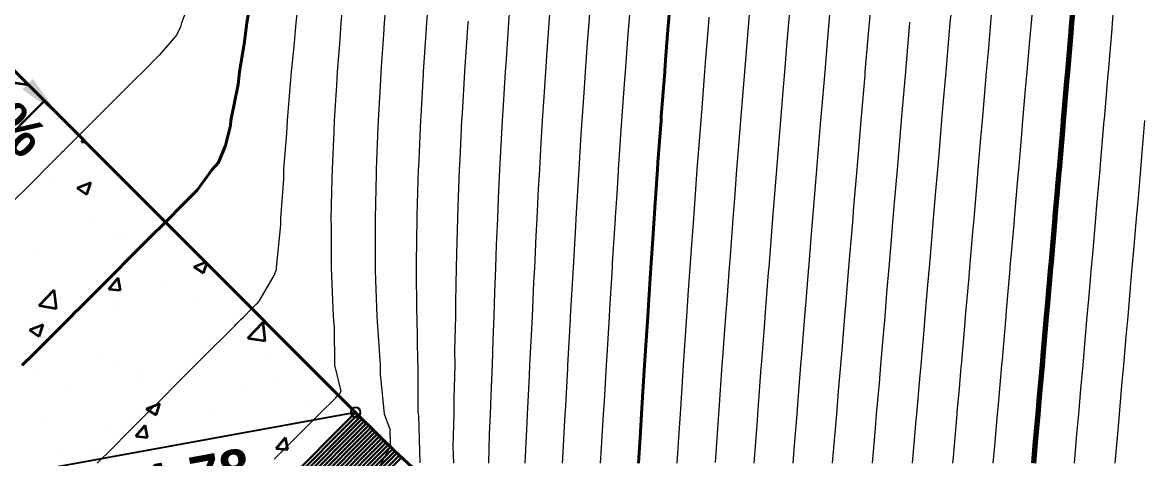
# Model space of a CAD drawing. Extents: x 2799052 to 2815686, y 1319509 to 1336143.
# Drawn here: x 2807452.74 to 2807475.63, y 1327822.74 to 1327831.65 of the extents above; entities that cross this region are included whole.
import ezdxf

# ---------------------------------------------------------------- set-up
doc = ezdxf.new("R2010")
doc.units = 0
doc.header["$LTSCALE"] = 0.5
doc.header["$MEASUREMENT"] = 0
for name, color, linetype, lineweight in [('C-PRKG-CONC', 2, 'Continuous', 40), ('C-PRKG-Conc-Hach', 160, 'Continuous', 35), ('C-Road-Asph-Hach', 110, 'Continuous', 30), ('C-SWLK-CTLJ', 11, 'Continuous', 30), ('C-Topo-Cont-10th', 8, 'Continuous', 13), ('C-TOPO-CONT-1FT', 7, 'Continuous', 40), ('C-TOPO-CONT-5FT', 6, 'Continuous', 70), ('C-TOPO-SLOP', 1, 'Continuous', 25), ('C-TOPO-SPOT', 2, 'Continuous', 25)]:
    doc.layers.add(name, color=color, linetype=linetype, lineweight=lineweight)
doc.layers.add('C-Road-Asph-Hach-Bdry', color=64, linetype='Continuous', lineweight=25, plot=False)
doc.layers.add('C-Road-Conc-Hach-Bdry', color=30, linetype='Continuous', lineweight=25, plot=False)
doc.layers.add('C-TOPO-USER', color=40, linetype='Continuous')
doc.styles.add('Swiss 721 BT', font='swissb.ttf', dxfattribs={"height": 2})

msp = doc.modelspace()

# ---------------------------------------------------------------- linework, layer by layer
at = {"color": 0, "linetype": 'ByBlock'}
for start, end in [(134.9542, 314.9542), (314.9542, 134.9542)]:
    msp.add_arc((2807459.557, 1327823.682, 8301.78), 0.1, start, end, dxfattribs=at)
at = {"layer": 'C-PRKG-CONC'}
for p, q in [((2807446.829, 1327836.41), (2807459.557, 1327823.682)), ((2807459.557, 1327823.682), (2807460.024, 1327823.215))]:
    msp.add_line(p, q, dxfattribs=at)
msp.add_arc((2807474.167, 1327837.357), 20, 225, 268.0135, dxfattribs=at)
at = {"layer": 'C-PRKG-Conc-Hach', "linetype": 'Continuous'}
for p, q in [((2807452.554, 1327830.422), (2807452.866, 1327830.373)), ((2807452.833, 1327829.873), (2807452.833, 1327829.873)), ((2807453.954, 1327829.211), (2807453.988, 1327829.251)), ((2807453.954, 1327829.211), (2807454.036, 1327829.203)), ((2807453.796, 1327829.05), (2807453.796, 1327829.05)), ((2807453.198, 1327828.559), (2807453.198, 1327828.559)), ((2807453.296, 1327828.495), (2807453.296, 1327828.495)), ((2807453.862, 1327828.269), (2807454.142, 1327828.377)), ((2807454.061, 1327828.135), (2807454.142, 1327828.377)), ((2807454.639, 1327828.512), (2807454.639, 1327828.512)), ((2807453.862, 1327828.269), (2807454.061, 1327828.135)), ((2807454.157, 1327827.681), (2807454.157, 1327827.681)), ((2807455.771, 1327827.382), (2807455.771, 1327827.382)), ((2807454.721, 1327827.346), (2807454.721, 1327827.346)), ((2807454.769, 1327827.25), (2807454.769, 1327827.25)), ((2807453, 1327827.016), (2807453, 1327827.016)), ((2807455.135, 1327826.926), (2807455.135, 1327826.926)), ((2807456.25, 1327826.659), (2807456.489, 1327826.751)), ((2807456.449, 1327826.525), (2807456.516, 1327826.724)), ((2807456.25, 1327826.659), (2807456.449, 1327826.525)), ((2807454.509, 1327826.202), (2807454.702, 1327826.432)), ((2807454.748, 1327826.181), (2807454.702, 1327826.432)), ((2807455.684, 1327826.281), (2807455.684, 1327826.281)), ((2807456.726, 1327826.296), (2807456.726, 1327826.296)), ((2807453.084, 1327825.863), (2807453.396, 1327826.188)), ((2807453.44, 1327825.808), (2807453.396, 1327826.188)), ((2807454.509, 1327826.202), (2807454.748, 1327826.181)), ((2807454.672, 1327826.015), (2807454.672, 1327826.015)), ((2807453.084, 1327825.863), (2807453.44, 1327825.808)), ((2807453.352, 1327825.881), (2807453.352, 1327825.881)), ((2807454.719, 1327825.804), (2807454.719, 1327825.804)), ((2807456.233, 1327826.004), (2807456.233, 1327826.004)), ((2807453.717, 1327825.672), (2807453.717, 1327825.672)), ((2807453.717, 1327825.672), (2807453.717, 1327825.672)), ((2807452.889, 1327825.369), (2807453.169, 1327825.476)), ((2807452.889, 1327825.369), (2807453.088, 1327825.235)), ((2807453.088, 1327825.235), (2807453.169, 1327825.476)), ((2807457.353, 1327825.201), (2807457.665, 1327825.526)), ((2807457.709, 1327825.146), (2807457.665, 1327825.526)), ((2807457.353, 1327825.201), (2807457.709, 1327825.146)), ((2807454.356, 1327824.882), (2807454.356, 1327824.882)), ((2807456.677, 1327824.965), (2807456.677, 1327824.965)), ((2807454.623, 1327824.683), (2807454.623, 1327824.683)), ((2807456.492, 1327824.792), (2807456.492, 1327824.792)), ((2807457.707, 1327824.759), (2807457.707, 1327824.759)), ((2807453.064, 1327824.435), (2807453.064, 1327824.435)), ((2807455.181, 1327824.426), (2807455.181, 1327824.426)), ((2807453.666, 1327824.227), (2807453.666, 1327824.227)), ((2807455.2, 1327824.345), (2807455.2, 1327824.345)), ((2807457.335, 1327824.255), (2807457.335, 1327824.255)), ((2807457.852, 1327824.295), (2807457.852, 1327824.295)), ((2807455.277, 1327823.758), (2807455.557, 1327823.866)), ((2807455.277, 1327823.758), (2807455.476, 1327823.624)), ((2807455.476, 1327823.624), (2807455.557, 1327823.866)), ((2807455.519, 1327823.894), (2807455.519, 1327823.894)), ((2807458.649, 1327823.889), (2807458.649, 1327823.889)), ((2807453.187, 1327823.494), (2807453.187, 1327823.494)), ((2807456.629, 1327823.633), (2807456.629, 1327823.633)), ((2807459.171, 1327823.512), (2807459.171, 1327823.512)), ((2807454.575, 1327823.352), (2807454.575, 1327823.352)), ((2807455.064, 1327823.193), (2807455.257, 1327823.423)), ((2807455.303, 1327823.172), (2807455.257, 1327823.423)), ((2807457.656, 1327823.313), (2807457.656, 1327823.313)), ((2807458.81, 1327823.416), (2807458.81, 1327823.416)), ((2807455.064, 1327823.193), (2807455.303, 1327823.172)), ((2807456.655, 1327823.181), (2807456.655, 1327823.181)), ((2807457.933, 1327822.942), (2807458.126, 1327823.172)), ((2807458.172, 1327822.921), (2807458.126, 1327823.172)), ((2807453.561, 1327822.849), (2807453.561, 1327822.849)), ((2807454.129, 1327822.848), (2807454.129, 1327822.848)), ((2807456.478, 1327823.016), (2807456.478, 1327823.016)), ((2807457.933, 1327822.942), (2807458.172, 1327822.921)), ((2807455.696, 1327822.759), (2807455.696, 1327822.759))]:
    msp.add_line(p, q, dxfattribs=at)
at = {"layer": 'C-Road-Asph-Hach', "linetype": 'Continuous'}
for p, q in [((2807445.416, 1327809.539), (2807459.558, 1327823.681)), ((2807445.461, 1327809.495), (2807459.602, 1327823.637)), ((2807445.506, 1327809.452), (2807459.647, 1327823.593)), ((2807445.551, 1327809.409), (2807459.691, 1327823.548)), ((2807445.596, 1327809.365), (2807459.735, 1327823.504)), ((2807445.641, 1327809.322), (2807459.779, 1327823.46)), ((2807445.686, 1327809.279), (2807459.823, 1327823.416)), ((2807445.733, 1327809.237), (2807459.868, 1327823.372)), ((2807445.779, 1327809.195), (2807459.912, 1327823.327)), ((2807445.825, 1327809.153), (2807459.956, 1327823.283)), ((2807445.872, 1327809.111), (2807460, 1327823.239)), ((2807445.918, 1327809.069), (2807460.045, 1327823.195)), ((2807445.965, 1327809.027), (2807460.089, 1327823.151)), ((2807446.012, 1327808.986), (2807460.134, 1327823.108)), ((2807446.06, 1327808.945), (2807460.179, 1327823.064)), ((2807446.108, 1327808.905), (2807460.223, 1327823.02)), ((2807446.156, 1327808.864), (2807460.268, 1327822.977)), ((2807446.203, 1327808.824), (2807460.313, 1327822.933)), ((2807446.251, 1327808.783), (2807460.358, 1327822.889)), ((2807446.3, 1327808.744), (2807460.403, 1327822.846)), ((2807446.35, 1327808.705), (2807460.449, 1327822.804)), ((2807446.399, 1327808.665), (2807460.495, 1327822.761))]:
    msp.add_line(p, q, dxfattribs=at)
at = {"layer": 'C-Road-Asph-Hach-Bdry'}
for p, q in [((2807459.557, 1327823.682), (2807445.415, 1327809.54)), ((2807460.024, 1327823.215), (2807459.557, 1327823.682))]:
    msp.add_line(p, q, dxfattribs=at)
msp.add_circle((2807368.688, 1327825.522), 8317.007, dxfattribs=at)
msp.add_arc((2807474.167, 1327837.357), 20, 225, 268.0135, dxfattribs=at)
at = {"layer": 'C-Road-Conc-Hach-Bdry'}
for p, q in [((2807459.557, 1327823.682), (2807446.829, 1327836.41)), ((2807445.415, 1327809.54), (2807459.557, 1327823.682))]:
    msp.add_line(p, q, dxfattribs=at)
at = {"layer": 'C-SWLK-CTLJ'}
for p, q in [((2807439.051, 1327815.904), (2807453.193, 1327830.046)), ((2807445.415, 1327809.54), (2807459.557, 1327823.682))]:
    msp.add_line(p, q, dxfattribs=at)
at = {"layer": 'C-Topo-Cont-10th'}
for points, elevation in [([(2807460.879, 1327822.654), (2807460.849, 1327823.621), (2807460.841, 1327823.644), (2807460.835, 1327823.703), (2807460.834, 1327824.644), (2807460.829, 1327824.71), (2807460.813, 1327825.644), (2807460.81, 1327825.729), (2807460.805, 1327826.644), (2807460.805, 1327826.734), (2807460.816, 1327827.644), (2807460.818, 1327827.721), (2807460.845, 1327828.644), (2807460.847, 1327828.692), (2807460.889, 1327829.644), (2807460.89, 1327829.649), (2807460.895, 1327829.74), (2807460.943, 1327830.595), (2807460.946, 1327830.644), (2807461.006, 1327831.532), (2807461.014, 1327831.644), (2807461.077, 1327832.461)], 8301.6), ([(2807470.123, 1327832.416), (2807470.057, 1327831.644), (2807470.045, 1327831.494), (2807469.972, 1327830.644), (2807469.966, 1327830.572), (2807469.895, 1327829.729), (2807469.888, 1327829.65), (2807469.888, 1327829.644), (2807469.811, 1327828.727), (2807469.804, 1327828.644), (2807469.734, 1327827.804), (2807469.721, 1327827.644), (2807469.657, 1327826.881), (2807469.638, 1327826.644), (2807469.58, 1327825.958), (2807469.555, 1327825.644), (2807469.503, 1327825.035), (2807469.471, 1327824.644), (2807469.426, 1327824.113), (2807469.388, 1327823.644), (2807469.349, 1327823.19), (2807469.304, 1327822.644)], 8300.5), ([(2807475.098, 1327832.441), (2807475.029, 1327831.644), (2807475.019, 1327831.52), (2807474.944, 1327830.644), (2807474.94, 1327830.599), (2807474.895, 1327830.08), (2807474.86, 1327829.678), (2807474.858, 1327829.644), (2807474.781, 1327828.757), (2807474.771, 1327828.644), (2807474.702, 1327827.837), (2807474.685, 1327827.644), (2807474.622, 1327826.917), (2807474.598, 1327826.644), (2807474.542, 1327825.997), (2807474.511, 1327825.644), (2807474.462, 1327825.077), (2807474.424, 1327824.644), (2807474.381, 1327824.157), (2807474.336, 1327823.644), (2807474.3, 1327823.238), (2807474.247, 1327822.644)], 8299.9), ([(2807456.246, 1327832.293), (2807455.998, 1327831.644), (2807455.978, 1327831.56), (2807455.895, 1327831.388), (2807455.548, 1327830.991), (2807455.203, 1327830.644), (2807455.05, 1327830.489), (2807454.895, 1327830.334), (2807454.204, 1327829.644), (2807454.05, 1327829.489), (2807454.021, 1327829.46), (2807453.9, 1327829.339), (2807453.646, 1327829.086), (2807453.581, 1327829.02), (2807453.55, 1327828.989), (2807453.204, 1327828.644), (2807453.05, 1327828.489), (2807452.895, 1327828.334), (2807452.55, 1327827.989)], 8302.1), ([(2807457.895, 1327822.728), (2807458.811, 1327823.644), (2807458.853, 1327823.686), (2807459.109, 1327823.941), (2807459.15, 1327823.982), (2807459.166, 1327823.999), (2807459.174, 1327824.007), (2807459.203, 1327824.036), (2807459.214, 1327824.047), (2807459.217, 1327824.05), (2807459.222, 1327824.055), (2807459.232, 1327824.065), (2807459.259, 1327824.115), (2807459.135, 1327824.644), (2807459.122, 1327825.416), (2807459.103, 1327825.644), (2807459.074, 1327826.465), (2807459.067, 1327826.644), (2807459.061, 1327827.478), (2807459.06, 1327827.644), (2807459.077, 1327828.461), (2807459.081, 1327828.644), (2807459.116, 1327829.423), (2807459.125, 1327829.644), (2807459.171, 1327830.368), (2807459.187, 1327830.644), (2807459.239, 1327831.299), (2807459.264, 1327831.644), (2807459.318, 1327832.221)], 8301.8), ([(2807460.016, 1327822.523), (2807460.212, 1327822.876), (2807460.279, 1327822.996), (2807460.28, 1327823), (2807460.27, 1327823.054), (2807460.261, 1327823.331), (2807460.149, 1327823.644), (2807460.068, 1327824.471), (2807460.067, 1327824.644), (2807460.002, 1327825.537), (2807460, 1327825.644), (2807459.967, 1327826.572), (2807459.966, 1327826.644), (2807459.962, 1327827.577), (2807459.963, 1327827.644), (2807459.981, 1327828.558), (2807459.983, 1327828.644), (2807460.018, 1327829.52), (2807460.024, 1327829.644), (2807460.07, 1327830.468), (2807460.081, 1327830.644), (2807460.134, 1327831.404), (2807460.151, 1327831.644), (2807460.207, 1327832.331)], 8301.7), ([(2807465.196, 1327832.343), (2807465.143, 1327831.644), (2807465.125, 1327831.414), (2807465.068, 1327830.644), (2807465.056, 1327830.483), (2807464.996, 1327829.644), (2807464.989, 1327829.549), (2807464.928, 1327828.644), (2807464.925, 1327828.613), (2807464.895, 1327828.145), (2807464.864, 1327827.674), (2807464.863, 1327827.644), (2807464.806, 1327826.733), (2807464.801, 1327826.644), (2807464.749, 1327825.79), (2807464.741, 1327825.644), (2807464.693, 1327824.846), (2807464.681, 1327824.644), (2807464.636, 1327823.902), (2807464.622, 1327823.644), (2807464.579, 1327822.96), (2807464.56, 1327822.644)], 8301.1), ([(2807467.651, 1327832.4), (2807467.589, 1327831.644), (2807467.562, 1327831.31), (2807467.507, 1327830.644), (2807467.474, 1327830.222), (2807467.427, 1327829.644), (2807467.387, 1327829.136), (2807467.348, 1327828.644), (2807467.303, 1327828.052), (2807467.271, 1327827.644), (2807467.221, 1327826.969), (2807467.195, 1327826.644), (2807467.14, 1327825.888), (2807467.121, 1327825.644), (2807467.061, 1327824.81), (2807467.048, 1327824.644), (2807466.985, 1327823.734), (2807466.978, 1327823.644), (2807466.911, 1327822.66)], 8300.8), ([(2807469.284, 1327832.255), (2807469.233, 1327831.644), (2807469.206, 1327831.332), (2807469.148, 1327830.644), (2807469.129, 1327830.41), (2807469.065, 1327829.644), (2807469.052, 1327829.487), (2807468.982, 1327828.644), (2807468.975, 1327828.563), (2807468.9, 1327827.644), (2807468.9, 1327827.639), (2807468.895, 1327827.583), (2807468.824, 1327826.714), (2807468.819, 1327826.644), (2807468.749, 1327825.79), (2807468.738, 1327825.644), (2807468.674, 1327824.864), (2807468.657, 1327824.644), (2807468.6, 1327823.939), (2807468.577, 1327823.644), (2807468.526, 1327823.013), (2807468.498, 1327822.644)], 8300.6), ([(2807454.275, 1327822.644), (2807454.585, 1327822.953), (2807454.895, 1327823.263), (2807455.085, 1327823.453), (2807455.275, 1327823.644), (2807455.585, 1327823.953), (2807455.895, 1327824.263), (2807456.085, 1327824.453), (2807456.275, 1327824.644), (2807456.585, 1327824.953), (2807456.895, 1327825.263), (2807457.085, 1327825.453), (2807457.114, 1327825.482), (2807457.211, 1327825.579), (2807457.263, 1327825.631), (2807457.435, 1327825.804), (2807457.501, 1327825.87), (2807457.519, 1327825.887), (2807457.548, 1327825.917), (2807457.585, 1327825.953), (2807457.895, 1327826.477), (2807457.938, 1327826.6), (2807457.936, 1327826.644), (2807458.027, 1327827.512), (2807458.026, 1327827.644), (2807458.086, 1327828.453), (2807458.091, 1327828.644), (2807458.149, 1327829.39), (2807458.161, 1327829.644), (2807458.222, 1327830.316), (2807458.244, 1327830.644), (2807458.305, 1327831.233), (2807458.34, 1327831.644), (2807458.397, 1327832.142)], 8301.9), ([(2807463.024, 1327822.644), (2807463.064, 1327823.475), (2807463.074, 1327823.644), (2807463.11, 1327824.428), (2807463.122, 1327824.644), (2807463.157, 1327825.381), (2807463.172, 1327825.644), (2807463.203, 1327826.336), (2807463.22, 1327826.644), (2807463.249, 1327827.29), (2807463.269, 1327827.644), (2807463.298, 1327828.24), (2807463.322, 1327828.644), (2807463.352, 1327829.187), (2807463.38, 1327829.644), (2807463.41, 1327830.128), (2807463.444, 1327830.644), (2807463.473, 1327831.065), (2807463.515, 1327831.644), (2807463.541, 1327831.997)], 8301.3), ([(2807463.787, 1327822.644), (2807463.792, 1327822.747), (2807463.844, 1327823.644), (2807463.846, 1327823.692), (2807463.895, 1327824.577), (2807463.899, 1327824.64), (2807463.899, 1327824.644), (2807463.951, 1327825.588), (2807463.954, 1327825.644), (2807464.004, 1327826.534), (2807464.011, 1327826.644), (2807464.058, 1327827.48), (2807464.069, 1327827.644), (2807464.114, 1327828.425), (2807464.128, 1327828.644), (2807464.172, 1327829.367), (2807464.191, 1327829.644), (2807464.234, 1327830.304), (2807464.258, 1327830.644), (2807464.3, 1327831.238), (2807464.33, 1327831.644), (2807464.37, 1327832.169)], 8301.2), ([(2807468.447, 1327832.092), (2807468.41, 1327831.644), (2807468.37, 1327831.169), (2807468.326, 1327830.644), (2807468.293, 1327830.245), (2807468.244, 1327829.644), (2807468.218, 1327829.321), (2807468.163, 1327828.644), (2807468.143, 1327828.396), (2807468.083, 1327827.644), (2807468.069, 1327827.47), (2807468.004, 1327826.644), (2807467.996, 1327826.543), (2807467.926, 1327825.644), (2807467.923, 1327825.615), (2807467.895, 1327825.249), (2807467.849, 1327824.644), (2807467.845, 1327824.594), (2807467.774, 1327823.644), (2807467.765, 1327823.513), (2807467.7, 1327822.644)], 8300.7), ([(2807472.567, 1327831.972), (2807472.539, 1327831.644), (2807472.488, 1327831.051), (2807472.453, 1327830.644), (2807472.408, 1327830.13), (2807472.367, 1327829.644), (2807472.33, 1327829.209), (2807472.281, 1327828.644), (2807472.251, 1327828.288), (2807472.196, 1327827.644), (2807472.172, 1327827.367), (2807472.11, 1327826.644), (2807472.093, 1327826.446), (2807472.023, 1327825.644), (2807472.013, 1327825.526), (2807471.937, 1327824.644), (2807471.933, 1327824.605), (2807471.895, 1327824.171), (2807471.853, 1327823.686), (2807471.849, 1327823.644), (2807471.772, 1327822.767), (2807471.761, 1327822.644)], 8300.2), ([(2807473.41, 1327832.129), (2807473.368, 1327831.644), (2807473.33, 1327831.208), (2807473.282, 1327830.644), (2807473.251, 1327830.288), (2807473.196, 1327829.644), (2807473.172, 1327829.367), (2807473.11, 1327828.644), (2807473.093, 1327828.446), (2807473.024, 1327827.644), (2807473.014, 1327827.525), (2807472.937, 1327826.644), (2807472.934, 1327826.605), (2807472.895, 1327826.155), (2807472.854, 1327825.684), (2807472.851, 1327825.644), (2807472.774, 1327824.764), (2807472.764, 1327824.644), (2807472.694, 1327823.845), (2807472.676, 1327823.644), (2807472.612, 1327822.926), (2807472.587, 1327822.644)], 8300.1), ([(2807462.279, 1327822.644), (2807462.296, 1327823.243), (2807462.315, 1327823.644), (2807462.333, 1327824.206), (2807462.353, 1327824.644), (2807462.367, 1327825.171), (2807462.39, 1327825.644), (2807462.401, 1327826.137), (2807462.424, 1327826.644), (2807462.438, 1327827.101), (2807462.462, 1327827.644), (2807462.479, 1327828.06), (2807462.508, 1327828.644), (2807462.526, 1327829.013), (2807462.561, 1327829.644), (2807462.58, 1327829.959), (2807462.623, 1327830.644), (2807462.64, 1327830.898), (2807462.692, 1327831.644), (2807462.706, 1327831.832)], 8301.4), ([(2807466.779, 1327831.759), (2807466.77, 1327831.644), (2807466.705, 1327830.833), (2807466.69, 1327830.644), (2807466.633, 1327829.906), (2807466.613, 1327829.644), (2807466.561, 1327828.977), (2807466.537, 1327828.644), (2807466.492, 1327828.047), (2807466.463, 1327827.644), (2807466.424, 1327827.115), (2807466.392, 1327826.644), (2807466.358, 1327826.181), (2807466.322, 1327825.644), (2807466.294, 1327825.245), (2807466.255, 1327824.644), (2807466.232, 1327824.306), (2807466.19, 1327823.644), (2807466.171, 1327823.367), (2807466.123, 1327822.644)], 8300.9), ([(2807471.725, 1327831.814), (2807471.71, 1327831.644), (2807471.646, 1327830.893), (2807471.624, 1327830.644), (2807471.567, 1327829.972), (2807471.539, 1327829.644), (2807471.488, 1327829.05), (2807471.454, 1327828.644), (2807471.41, 1327828.129), (2807471.369, 1327827.644), (2807471.332, 1327827.207), (2807471.284, 1327826.644), (2807471.253, 1327826.286), (2807471.198, 1327825.644), (2807471.174, 1327825.365), (2807471.112, 1327824.644), (2807471.095, 1327824.444), (2807471.025, 1327823.644), (2807471.014, 1327823.524), (2807470.937, 1327822.644)], 8300.3), ([(2807461.564, 1327822.644), (2807461.552, 1327822.987), (2807461.57, 1327823.644), (2807461.569, 1327823.969), (2807461.591, 1327824.644), (2807461.586, 1327824.953), (2807461.605, 1327825.644), (2807461.604, 1327825.935), (2807461.621, 1327826.644), (2807461.624, 1327826.915), (2807461.646, 1327827.644), (2807461.653, 1327827.886), (2807461.683, 1327828.644), (2807461.692, 1327828.847), (2807461.732, 1327829.644), (2807461.741, 1327829.798), (2807461.791, 1327830.644), (2807461.798, 1327830.741), (2807461.86, 1327831.644), (2807461.863, 1327831.676)], 8301.5), ([(2807470.884, 1327831.655), (2807470.883, 1327831.644), (2807470.805, 1327830.733), (2807470.798, 1327830.644), (2807470.727, 1327829.812), (2807470.713, 1327829.644), (2807470.649, 1327828.89), (2807470.628, 1327828.644), (2807470.571, 1327827.968), (2807470.544, 1327827.644), (2807470.493, 1327827.045), (2807470.46, 1327826.644), (2807470.415, 1327826.123), (2807470.375, 1327825.644), (2807470.337, 1327825.201), (2807470.29, 1327824.644), (2807470.259, 1327824.28), (2807470.204, 1327823.644), (2807470.179, 1327823.359), (2807470.117, 1327822.644)], 8300.4), ([(2807475.69, 1327829.644), (2807475.627, 1327828.911), (2807475.604, 1327828.644), (2807475.548, 1327827.991), (2807475.518, 1327827.644), (2807475.468, 1327827.07), (2807475.431, 1327826.644), (2807475.388, 1327826.15), (2807475.344, 1327825.644), (2807475.308, 1327825.231), (2807475.256, 1327824.644), (2807475.227, 1327824.311), (2807475.168, 1327823.644), (2807475.146, 1327823.392), (2807475.08, 1327822.644)], 8299.8)]:
    msp.add_lwpolyline(points, dxfattribs=dict(at, elevation=elevation))
at = {"layer": 'C-TOPO-CONT-1FT'}
for points, elevation in [([(2807466.024, 1327832.515), (2807465.955, 1327831.644), (2807465.95, 1327831.588), (2807465.895, 1327830.876), (2807465.878, 1327830.66), (2807465.877, 1327830.644), (2807465.808, 1327829.73), (2807465.802, 1327829.644), (2807465.74, 1327828.798), (2807465.73, 1327828.644), (2807465.675, 1327827.864), (2807465.66, 1327827.644), (2807465.611, 1327826.927), (2807465.593, 1327826.644), (2807465.55, 1327825.988), (2807465.529, 1327825.644), (2807465.491, 1327825.047), (2807465.467, 1327824.644), (2807465.432, 1327824.106), (2807465.404, 1327823.644), (2807465.373, 1327823.166), (2807465.339, 1327822.644)], 8301), ([(2807452.74, 1327824.644), (2807452.817, 1327824.721), (2807452.895, 1327824.799), (2807453.317, 1327825.221), (2807453.74, 1327825.644), (2807453.817, 1327825.721), (2807453.895, 1327825.799), (2807454.317, 1327826.221), (2807454.74, 1327826.644), (2807454.817, 1327826.721), (2807454.895, 1327826.799), (2807455.317, 1327827.221), (2807455.352, 1327827.256), (2807455.668, 1327827.571), (2807455.789, 1327827.693), (2807455.817, 1327827.721), (2807455.895, 1327827.799), (2807456.317, 1327828.221), (2807456.626, 1327828.644), (2807456.751, 1327828.788), (2807456.895, 1327829.132), (2807456.997, 1327829.541), (2807457.007, 1327829.644), (2807457.153, 1327830.385), (2807457.18, 1327830.644), (2807457.287, 1327831.251), (2807457.332, 1327831.644), (2807457.415, 1327832.124)], 8302)]:
    msp.add_lwpolyline(points, dxfattribs=dict(at, elevation=elevation))
at = {"layer": 'C-TOPO-CONT-5FT', "elevation": 8300}
msp.add_lwpolyline([(2807474.254, 1327832.285), (2807474.198, 1327831.644), (2807474.174, 1327831.364), (2807474.112, 1327830.644), (2807474.095, 1327830.444), (2807474.026, 1327829.644), (2807474.016, 1327829.523), (2807473.94, 1327828.644), (2807473.936, 1327828.602), (2807473.895, 1327828.125), (2807473.857, 1327827.682), (2807473.854, 1327827.644), (2807473.777, 1327826.761), (2807473.767, 1327826.644), (2807473.697, 1327825.841), (2807473.68, 1327825.644), (2807473.617, 1327824.921), (2807473.593, 1327824.644), (2807473.537, 1327824.002), (2807473.505, 1327823.644), (2807473.455, 1327823.083), (2807473.416, 1327822.644)], dxfattribs=at)
at = {"layer": 'C-TOPO-SLOP', "linetype": 'Continuous'}
msp.add_line((2807452.852, 1327830.387), (2807451.721, 1327831.518), dxfattribs=at)
at = {"layer": 'C-TOPO-SLOP', "linetype": 'Continuous', "lineweight": 25}
msp.add_solid([(2807452.958, 1327830.493), (2807453.489, 1327829.75), (2807452.746, 1327830.281)], dxfattribs=at)
at = {"layer": 'C-TOPO-SPOT', "color": 2, "linetype": 'Continuous', "lineweight": 25}
msp.add_line((2807459.557, 1327823.682, 8301.78), (2807453.164, 1327822.518, 8301.928), dxfattribs=at)
at = {"layer": 'C-TOPO-USER'}
for points, elevation in [([(2807466.024, 1327832.515), (2807465.955, 1327831.644), (2807465.95, 1327831.588), (2807465.895, 1327830.876), (2807465.878, 1327830.66), (2807465.877, 1327830.644), (2807465.808, 1327829.73), (2807465.802, 1327829.644), (2807465.74, 1327828.798), (2807465.73, 1327828.644), (2807465.675, 1327827.864), (2807465.66, 1327827.644), (2807465.611, 1327826.927), (2807465.593, 1327826.644), (2807465.55, 1327825.988), (2807465.529, 1327825.644), (2807465.491, 1327825.047), (2807465.467, 1327824.644), (2807465.432, 1327824.106), (2807465.404, 1327823.644), (2807465.373, 1327823.166), (2807465.339, 1327822.644)], 8301), ([(2807474.254, 1327832.285), (2807474.198, 1327831.644), (2807474.174, 1327831.364), (2807474.112, 1327830.644), (2807474.095, 1327830.444), (2807474.026, 1327829.644), (2807474.016, 1327829.523), (2807473.94, 1327828.644), (2807473.936, 1327828.602), (2807473.895, 1327828.125), (2807473.857, 1327827.682), (2807473.854, 1327827.644), (2807473.777, 1327826.761), (2807473.767, 1327826.644), (2807473.697, 1327825.841), (2807473.68, 1327825.644), (2807473.617, 1327824.921), (2807473.593, 1327824.644), (2807473.537, 1327824.002), (2807473.505, 1327823.644), (2807473.455, 1327823.083), (2807473.416, 1327822.644)], 8300), ([(2807452.74, 1327824.644), (2807452.817, 1327824.721), (2807452.895, 1327824.799), (2807453.317, 1327825.221), (2807453.74, 1327825.644), (2807453.817, 1327825.721), (2807453.895, 1327825.799), (2807454.317, 1327826.221), (2807454.74, 1327826.644), (2807454.817, 1327826.721), (2807454.895, 1327826.799), (2807455.317, 1327827.221), (2807455.352, 1327827.256), (2807455.668, 1327827.571), (2807455.789, 1327827.693), (2807455.817, 1327827.721), (2807455.895, 1327827.799), (2807456.317, 1327828.221), (2807456.626, 1327828.644), (2807456.751, 1327828.788), (2807456.895, 1327829.132), (2807456.997, 1327829.541), (2807457.007, 1327829.644), (2807457.153, 1327830.385), (2807457.18, 1327830.644), (2807457.287, 1327831.251), (2807457.332, 1327831.644), (2807457.415, 1327832.124)], 8302)]:
    msp.add_lwpolyline(points, dxfattribs=dict(at, elevation=elevation))

# ---------------------------------------------------------------- texts
at = {"layer": 'C-TOPO-SLOP', "color": 1, "lineweight": 25, "style": 'Swiss 721 BT'}
msp.add_text('4.00%', height=0.8, rotation=315, dxfattribs=at).set_placement((2807450.507, 1327831.069))
at = {"layer": 'C-TOPO-SPOT', "color": 2, "lineweight": 25, "style": 'Swiss 721 BT'}
msp.add_text('8301.78', height=0.8, rotation=10.3238, dxfattribs=at).set_placement((2807453.494, 1327821.46, 8301.928))

doc.saveas('drawing.dxf')
